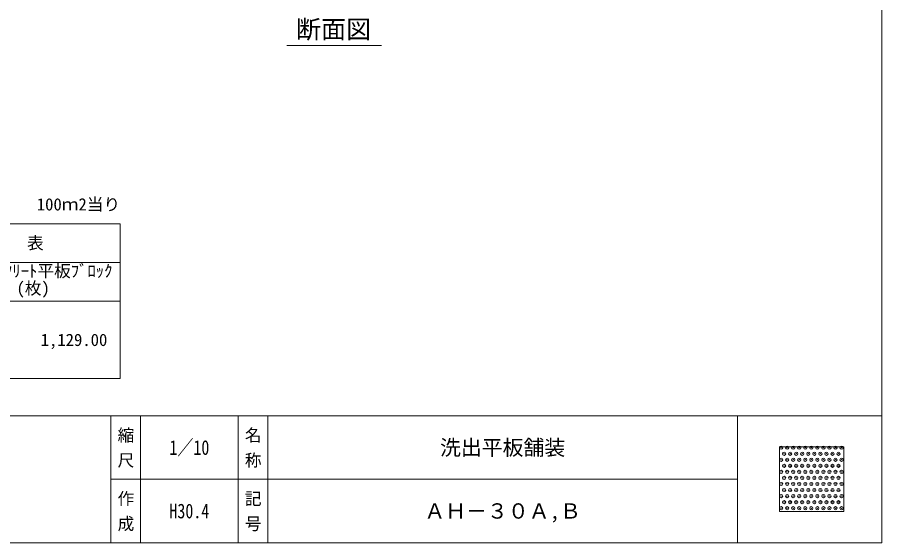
# Model space of a CAD drawing. Units: millimetres at full size, sheet at 1:10; details may follow other scales. Extents: x 5368 to 8106, y 2197 to 4063.
# Drawn here: x 6765 to 8106, y 2197 to 3011 of the extents above; entities that cross this region are included whole.
import ezdxf
from ezdxf.enums import TextEntityAlignment as Align

# ---------------------------------------------------------------- set-up
doc = ezdxf.new("R2010")
doc.units = ezdxf.units.MM
doc.header["$LTSCALE"] = 10
doc.header["$PDMODE"] = 32
doc.header["$PDSIZE"] = 5
for name, color, linetype, lineweight in [('0_2', 7, 'Continuous', 13), ('_0-0_', 7, 'Continuous', 13), ('寸法', 1, 'Continuous', 13), ('本体', 7, 'Continuous', 13)]:
    doc.layers.add(name, color=color, linetype=linetype, lineweight=lineweight)
doc.styles.add('@ＭＳ ゴシック', font='')
doc.styles.add('ＭＳ ゴシック', font='')
doc.styles.get('@ＭＳ ゴシック').set_extended_font_data('@MS Gothic')
doc.styles.get('ＭＳ ゴシック').set_extended_font_data('MS Gothic')

msp = doc.modelspace()

# ---------------------------------------------------------------- linework, layer by layer
at = {"layer": '0_2'}
for p, q in [((6239.7, 2690.82), (6924.7, 2690.82)), ((6924.7, 2690.82), (6924.7, 2450.82)), ((6424.7, 2630.82), (6924.7, 2630.82)), ((6239.7, 2570.82), (6924.7, 2570.82)), ((6239.7, 2450.82), (6924.7, 2450.82)), ((7882.22, 2294.85), (6910.28, 2294.85))]:
    msp.add_line(p, q, dxfattribs=at)
at = {"layer": '_0-0_', "color": 6}
msp.add_line((5367.94, 2393.13), (8106.06, 2393.13), dxfattribs=at)
at = {"layer": '_0-0_'}
for p, q in [((6910.28, 2393.13), (6910.28, 2196.56)), ((6956.24, 2393.13), (6956.24, 2196.56)), ((7107.71, 2393.13), (7107.71, 2196.67)), ((7153.68, 2393.13), (7153.68, 2196.56)), ((7882.22, 2393.13), (7882.22, 2196.56))]:
    msp.add_line(p, q, dxfattribs=at)
at = {"layer": '_0-0_', "color": 6}
msp.add_lwpolyline([(8106.06, 4008.37), (5367.94, 4008.37), (5367.94, 2196.56), (8106.06, 2196.56)], close=True, dxfattribs=at)
at = {"layer": '寸法', "color": 3}
msp.add_line((7183.41, 2967.12), (7330.12, 2967.12), dxfattribs=at)
at = {"layer": '本体'}
for p, q in [((7947.34, 2344.98), (8047.34, 2344.98)), ((7947.34, 2244.98), (7947.34, 2344.98)), ((8047.34, 2344.98), (8047.34, 2244.98)), ((8047.34, 2244.98), (7947.34, 2244.98))]:
    msp.add_line(p, q, dxfattribs=at)
for p in [(7950, 2343.75), (7954.69, 2334.38), (7959.38, 2343.75), (7964.06, 2334.38), (7968.75, 2343.75), (7973.44, 2334.38), (7978.12, 2343.75), (7982.81, 2334.38), (7987.5, 2343.75), (7992.19, 2334.38), (7996.88, 2343.75), (8001.56, 2334.38), (8006.25, 2343.75), (8010.94, 2334.38), (8015.62, 2343.75), (8020.31, 2334.38), (8025, 2343.75), (8029.69, 2334.38), (8034.38, 2343.75), (8039.06, 2334.38), (8043.75, 2343.75), (7950, 2325), (7959.38, 2325), (7968.75, 2325), (7978.12, 2325), (7987.5, 2325), (7996.88, 2325), (8006.25, 2325), (8015.62, 2325), (8025, 2325), (8034.38, 2325), (8043.75, 2325), (7950, 2306.25), (7954.69, 2315.62), (7959.38, 2306.25), (7964.06, 2315.62), (7968.75, 2306.25), (7973.44, 2315.62), (7978.12, 2306.25), (7982.81, 2315.62), (7987.5, 2306.25), (7992.19, 2315.62), (7996.88, 2306.25), (8001.56, 2315.62), (8006.25, 2306.25), (8010.94, 2315.62), (8015.62, 2306.25), (8020.31, 2315.62), (8025, 2306.25), (8029.69, 2315.62), (8034.38, 2306.25), (8039.06, 2315.62), (8043.75, 2306.25), (7954.69, 2296.88), (7964.06, 2296.88), (7973.44, 2296.88), (7982.81, 2296.88), (7992.19, 2296.88), (8001.56, 2296.88), (8010.94, 2296.88), (8020.31, 2296.88), (8029.69, 2296.88), (8039.06, 2296.88), (7950, 2287.5), (7954.69, 2278.12), (7959.38, 2287.5), (7964.06, 2278.12), (7968.75, 2287.5), (7973.44, 2278.12), (7978.12, 2287.5), (7982.81, 2278.12), (7987.5, 2287.5), (7992.19, 2278.12), (7996.88, 2287.5), (8001.56, 2278.12), (8006.25, 2287.5), (8010.94, 2278.12), (8015.62, 2287.5), (8020.31, 2278.12), (8025, 2287.5), (8029.69, 2278.12), (8034.38, 2287.5), (8039.06, 2278.12), (8043.75, 2287.5), (7950, 2268.75), (7959.38, 2268.75), (7968.75, 2268.75), (7978.12, 2268.75), (7987.5, 2268.75), (7996.88, 2268.75), (8006.25, 2268.75), (8015.62, 2268.75), (8025, 2268.75), (8034.38, 2268.75), (8043.75, 2268.75), (7954.69, 2259.38), (7964.06, 2259.38), (7973.44, 2259.38), (7982.81, 2259.38), (7992.19, 2259.38), (8001.56, 2259.38), (8010.94, 2259.38), (8020.31, 2259.38), (8029.69, 2259.38), (8039.06, 2259.38), (7950, 2250), (7959.38, 2250), (7968.75, 2250), (7978.12, 2250), (7987.5, 2250), (7996.88, 2250), (8006.25, 2250), (8015.62, 2250), (8025, 2250), (8034.38, 2250), (8043.75, 2250)]:
    msp.add_point(p, dxfattribs=at)

# ---------------------------------------------------------------- texts
at = {"layer": '_0-0_', "style": 'ＭＳ ゴシック'}
for s, p in [('100ｍ2当り', (6924.7, 2720.82)), ('1,129.00', (6904.7, 2510.82))]:
    msp.add_text(s, height=18.99, dxfattribs=at).set_placement(p, align=Align.MIDDLE_RIGHT)
for s, height, p in [('材\u3000\u3000\u3000料\u3000\u3000\u3000表', 18.99, (6689.43, 2660.82)), ('洗出平板舗装', 23.74, (7517.95, 2343.99)), ('ＡＨ－３０Ａ,Ｂ', 23.74, (7517.95, 2245.7))]:
    msp.add_text(s, height=height, dxfattribs=at).set_placement(p, align=Align.MIDDLE_CENTER)
for s, p in [('洗出ｺﾝｸﾘｰﾄ平板ﾌﾞﾛｯｸ', (6666.68, 2627.17)), ('(枚)', (6763.8, 2600.37))]:
    msp.add_text(s, height=18.99, dxfattribs=at).set_placement(p, align=Align.TOP_LEFT)
at = {"layer": '_0-0_', "style": '@ＭＳ ゴシック'}
for s, p in [(' 縮 尺 ', (6933.26, 2343.99)), ('名 称', (7130.7, 2343.99)), ('作 成', (6933.26, 2245.7)), ('記 号', (7130.7, 2245.7))]:
    msp.add_text(s, height=18.99, rotation=270, dxfattribs=at).set_placement(p, align=Align.MIDDLE_CENTER)
at = {"layer": '_0-0_', "style": 'ＭＳ ゴシック', "width": 0.8}
for s, p in [('1／10', (7031.98, 2343.99)), ('H30.4', (7031.98, 2245.7))]:
    msp.add_text(s, height=22.79, dxfattribs=at).set_placement(p, align=Align.MIDDLE_CENTER)
at = {"layer": '寸法', "color": 3, "style": 'ＭＳ ゴシック'}
msp.add_text('断面図', height=28.48, dxfattribs=at).set_placement((7197.45, 2969.27), align=Align.BOTTOM_LEFT)

doc.saveas('drawing.dxf')
